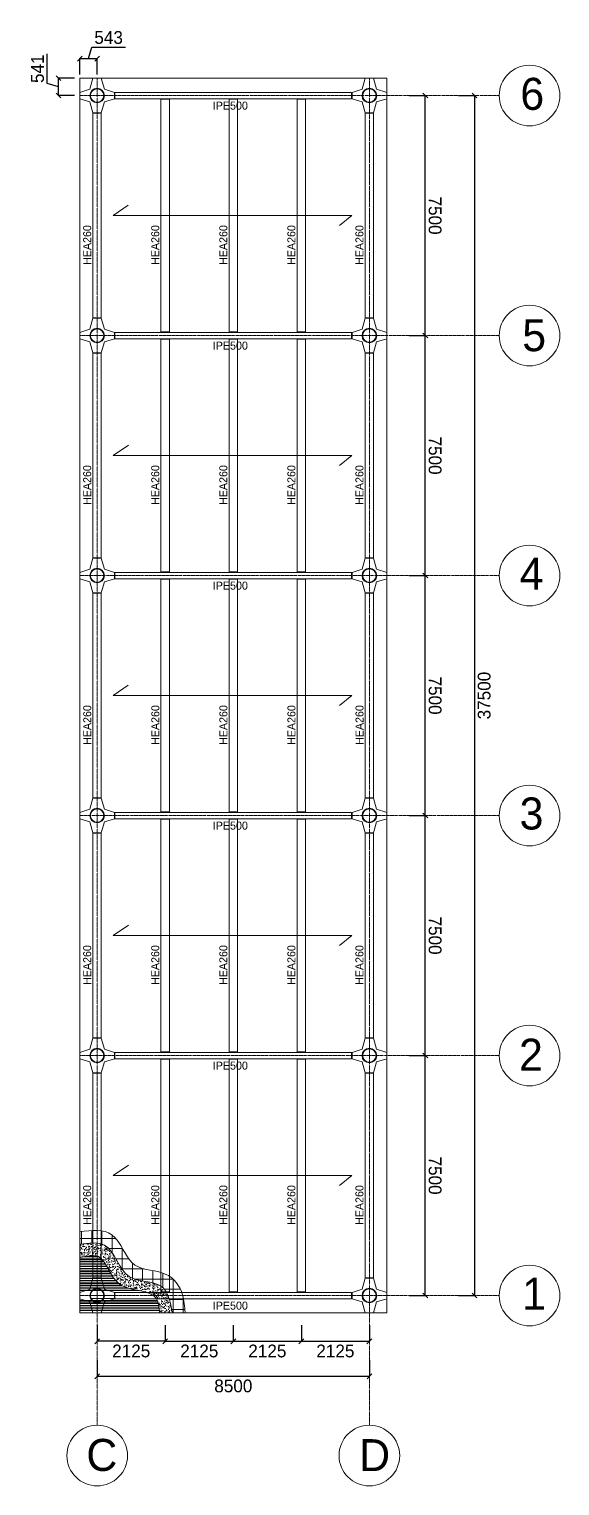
# Model space of a CAD drawing. Header units: millimetres. Extents: x -6949 to 549764, y -83146 to 127128.
# Drawn here: x 225732 to 242300, y -5194 to 40329 of the extents above; entities that cross this region are included whole.
import ezdxf

# ---------------------------------------------------------------- set-up
doc = ezdxf.new("R2010")
doc.units = ezdxf.units.MM
doc.linetypes.add('TRATTO-PUNTO', pattern=[1, 0.5, -0.25, 0, -0.25])
for name, color, linetype, lineweight in [('GRIGLIA', 6, 'Continuous', 9), ('griglie', 6, 'TRATTO-PUNTO', 9), ('piastra', 6, 'Continuous', 18), ('S-BEAM', 5, 'Continuous', 18), ('S-COLS', 7, 'Continuous', 18), ('solaio', 252, 'Continuous', 9), ('SOLAIOPIANTA', 7, 'Continuous', 5)]:
    doc.layers.add(name, color=color, linetype=linetype, lineweight=lineweight)
doc.layers.add('quote', color=7, linetype='Continuous', lineweight=5, true_color=0x383838)
doc.styles.get("Standard").update_dxf_attribs({"font": ''})
doc.styles.get('Standard').set_extended_font_data('Bahnschrift Light')
doc.dimstyles.new('Q 1_150', dxfattribs={"dimtxt": 400, "dimasz": 150, "dimexe": 0.18, "dimexo": 0.0625, "dimgap": 100, "dimtad": 2, "dimdec": 0, "dimzin": 0, "dimdsep": 46, "dimtxsty": 'Standard', "dimblk": 'OBLIQUE', "dimcen": 0, "dimadec": 0, "dimazin": 0, "dimtfac": 1, "dimtdec": 0, "dimtofl": 0, "dimtmove": 1, "dimatfit": 3, "dimfxl": 500, "dimfxlon": 1, "dimtolj": 1, "dimtzin": 0, "dimarcsym": 1})

# ---------------------------------------------------------------- blocks, each defined once
blk = doc.blocks.new('*U989')
at = {"true_color": 0xc7c8ca}
h = blk.add_hatch(color=9, dxfattribs=at)
h.dxf.hatch_style = 1
h.paths.add_polyline_path([(-229, 0, 1), (229, 0, 1)])
h.paths.add_polyline_path([(-209, 0, -1), (209, 0, -1)], flags=16)
h.paths.add_polyline_path([(-146, -100, -1), (-130, -100, -1)], flags=0)
h.paths.add_polyline_path([(-179, 0, -1), (-163, 0, -1)], flags=0)
h.paths.add_polyline_path([(-61, -162, -1), (-45, -162, -1)], flags=0)
h.paths.add_polyline_path([(-146, 100, -1), (-130, 100, -1)], flags=0)
h.paths.add_polyline_path([(45, -162, -1), (61, -162, -1)], flags=0)
h.paths.add_polyline_path([(-61, 162, -1), (-45, 162, -1)], flags=0)
h.paths.add_polyline_path([(130, -100, -1), (146, -100, -1)], flags=0)
h.paths.add_polyline_path([(45, 162, -1), (61, 162, -1)], flags=0)
h.paths.add_polyline_path([(163, 0, -1), (179, 0, -1)], flags=0)
h.paths.add_polyline_path([(130, 100, -1), (146, 100, -1)], flags=0)
blk = doc.blocks.new('*U990')
at = {"layer": 'piastra', "color": 0, "linetype": 'ByBlock', "lineweight": -2, "transparency": 16777216}
for p in [(0, 37500), (8500, 37500), (0, 30000), (8500, 30000), (0, 22500), (8500, 22500), (0, 15000), (8500, 15000), (0, 7500), (8500, 7500), (0, 0), (8500, 0)]:
    blk.add_blockref('*U989', p, dxfattribs=at)
blk = doc.blocks.new('_Oblique')
at = {"color": 0, "linetype": 'ByBlock', "lineweight": -2}
blk.add_line((-0.5, -0.5), (0.5, 0.5), dxfattribs=at)
blk = doc.blocks.new('*D991')
at = {"layer": 'Defpoints', "color": 0, "transparency": 16777216}
for p in [(227856, 8253), (238099, 8253), (227856, 753)]:
    blk.add_point(p, dxfattribs=at)
at = {"layer": 'quote', "color": 0, "lineweight": -2, "transparency": 16777216}
for p, q in [((237599, 8253), (238099, 8253)), ((238099, 753), (238099, 8253)), ((237599, 753), (238099, 753))]:
    blk.add_line(p, q, dxfattribs=at)
at = {"layer": 'quote', "color": 0, "lineweight": -2, "transparency": 16777216, "xscale": 150, "yscale": 150, "zscale": 150}
for p, rotation in [((238099, 8253), 90.0002797864099), ((238099, 753), 270.0002797864099)]:
    blk.add_blockref('_Oblique', p, dxfattribs=dict(at, rotation=rotation))
at = {"layer": 'quote', "color": 0, "transparency": 16777216, "insert": (238403, 4503), "char_height": 400, "attachment_point": 5, "rotation": 270.0003}
blk.add_mtext('\\A1;7500', dxfattribs=at)
blk = doc.blocks.new('*D992')
at = {"layer": 'Defpoints', "color": 0, "transparency": 16777216}
for p in [(236353, 15753), (238099, 15753), (227856, 8253)]:
    blk.add_point(p, dxfattribs=at)
at = {"layer": 'quote', "color": 0, "lineweight": -2, "transparency": 16777216}
for p, q in [((237599, 15753), (238099, 15753)), ((238099, 8253), (238099, 15753)), ((237599, 8253), (238099, 8253))]:
    blk.add_line(p, q, dxfattribs=at)
at = {"layer": 'quote', "color": 0, "lineweight": -2, "transparency": 16777216, "xscale": 150, "yscale": 150, "zscale": 150}
for p, rotation in [((238099, 15753), 90.0002797864099), ((238099, 8253), 270.0002797864099)]:
    blk.add_blockref('_Oblique', p, dxfattribs=dict(at, rotation=rotation))
at = {"layer": 'quote', "color": 0, "transparency": 16777216, "insert": (238403, 12003), "char_height": 400, "attachment_point": 5, "rotation": 270.0003}
blk.add_mtext('\\A1;7500', dxfattribs=at)
blk = doc.blocks.new('*D993')
at = {"layer": 'Defpoints', "color": 0, "transparency": 16777216}
for p in [(236353, 23253), (238099, 23253), (236353, 15753)]:
    blk.add_point(p, dxfattribs=at)
at = {"layer": 'quote', "color": 0, "lineweight": -2, "transparency": 16777216}
for p, q in [((237599, 23253), (238099, 23253)), ((238099, 15753), (238099, 23253)), ((237599, 15753), (238099, 15753))]:
    blk.add_line(p, q, dxfattribs=at)
at = {"layer": 'quote', "color": 0, "lineweight": -2, "transparency": 16777216, "xscale": 150, "yscale": 150, "zscale": 150}
for p, rotation in [((238099, 23253), 90.0002797864099), ((238099, 15753), 270.0002797864099)]:
    blk.add_blockref('_Oblique', p, dxfattribs=dict(at, rotation=rotation))
at = {"layer": 'quote', "color": 0, "transparency": 16777216, "insert": (238403, 19503), "char_height": 400, "attachment_point": 5, "rotation": 270.0003}
blk.add_mtext('\\A1;7500', dxfattribs=at)
blk = doc.blocks.new('*D994')
at = {"layer": 'Defpoints', "color": 0, "transparency": 16777216}
for p in [(236353, 30753), (238099, 30753), (236353, 23253)]:
    blk.add_point(p, dxfattribs=at)
at = {"layer": 'quote', "color": 0, "lineweight": -2, "transparency": 16777216}
for p, q in [((237599, 30753), (238099, 30753)), ((238099, 23253), (238099, 30753)), ((237599, 23253), (238099, 23253))]:
    blk.add_line(p, q, dxfattribs=at)
at = {"layer": 'quote', "color": 0, "lineweight": -2, "transparency": 16777216, "xscale": 150, "yscale": 150, "zscale": 150}
for p, rotation in [((238099, 30753), 90.0002797864099), ((238099, 23253), 270.0002797864099)]:
    blk.add_blockref('_Oblique', p, dxfattribs=dict(at, rotation=rotation))
at = {"layer": 'quote', "color": 0, "transparency": 16777216, "insert": (238403, 27003), "char_height": 400, "attachment_point": 5, "rotation": 270.0003}
blk.add_mtext('\\A1;7500', dxfattribs=at)
blk = doc.blocks.new('*D995')
at = {"layer": 'Defpoints', "color": 0, "transparency": 16777216}
for p in [(236353, 38253), (238099, 38253), (236353, 30753)]:
    blk.add_point(p, dxfattribs=at)
at = {"layer": 'quote', "color": 0, "lineweight": -2, "transparency": 16777216}
for p, q in [((237599, 38253), (238099, 38253)), ((238099, 30753), (238099, 38253)), ((237599, 30753), (238099, 30753))]:
    blk.add_line(p, q, dxfattribs=at)
at = {"layer": 'quote', "color": 0, "lineweight": -2, "transparency": 16777216, "xscale": 150, "yscale": 150, "zscale": 150}
for p, rotation in [((238099, 38253), 90.0002797864099), ((238099, 30753), 270.0002797864099)]:
    blk.add_blockref('_Oblique', p, dxfattribs=dict(at, rotation=rotation))
at = {"layer": 'quote', "color": 0, "transparency": 16777216, "insert": (238403, 34503), "char_height": 400, "attachment_point": 5, "rotation": 270.0003}
blk.add_mtext('\\A1;7500', dxfattribs=at)
blk = doc.blocks.new('*D996')
at = {"layer": 'Defpoints', "color": 0, "transparency": 16777216}
for p in [(226649, 38794), (227856, 38794), (227856, 38253)]:
    blk.add_point(p, dxfattribs=at)
at = {"layer": 'quote', "color": 0, "lineweight": -2, "transparency": 16777216}
for p, q in [((226296, 38629), (226297, 39553)), ((227149, 38794), (226649, 38794)), ((226649, 38253), (226649, 38794)), ((226649, 38524), (226296, 38629)), ((227149, 38253), (226649, 38253))]:
    blk.add_line(p, q, dxfattribs=at)
at = {"layer": 'quote', "color": 0, "lineweight": -2, "transparency": 16777216, "xscale": 150, "yscale": 150, "zscale": 150}
for p, rotation in [((226649, 38794), 89.99314995650232), ((226649, 38253), 269.9931499565023)]:
    blk.add_blockref('_Oblique', p, dxfattribs=dict(at, rotation=rotation))
at = {"layer": 'quote', "color": 0, "transparency": 16777216, "insert": (225994, 39091), "char_height": 400, "attachment_point": 5, "rotation": 89.9931}
blk.add_mtext('\\A1;541', dxfattribs=at)
blk = doc.blocks.new('*D997')
at = {"layer": 'Defpoints', "color": 0, "transparency": 16777216}
for p in [(227856, 39408), (227313, 38794), (227856, 38794)]:
    blk.add_point(p, dxfattribs=at)
at = {"layer": 'quote', "color": 0, "lineweight": -2, "transparency": 16777216}
for p, q in [((227584, 39408), (227691, 39762)), ((227691, 39762), (228736, 39762)), ((227313, 38908), (227313, 39408)), ((227313, 39408), (227856, 39408)), ((227856, 38908), (227856, 39408))]:
    blk.add_line(p, q, dxfattribs=at)
at = {"layer": 'quote', "color": 0, "lineweight": -2, "transparency": 16777216, "xscale": 150, "yscale": 150, "zscale": 150}
for p, rotation in [((227313, 39408), 179.9931499565014), ((227856, 39408), 359.9931499565013)]:
    blk.add_blockref('_Oblique', p, dxfattribs=dict(at, rotation=rotation))
at = {"layer": 'quote', "color": 0, "transparency": 16777216, "insert": (228213, 40066), "char_height": 400, "attachment_point": 5, "rotation": 359.9931}
blk.add_mtext('\\A1;543', dxfattribs=at)
blk = doc.blocks.new('*D998')
at = {"layer": 'Defpoints', "color": 0, "transparency": 16777216}
for p in [(236353, 38253), (236353, 753), (239634, 753)]:
    blk.add_point(p, dxfattribs=at)
at = {"layer": 'quote', "color": 0, "lineweight": -2, "transparency": 16777216}
for p, q in [((239134, 38253), (239634, 38253)), ((239634, 38253), (239634, 753)), ((239134, 753), (239634, 753))]:
    blk.add_line(p, q, dxfattribs=at)
at = {"layer": 'quote', "color": 0, "lineweight": -2, "transparency": 16777216, "xscale": 150, "yscale": 150, "zscale": 150}
for p, rotation in [((239634, 38253), 90), ((239634, 753), 270)]:
    blk.add_blockref('_Oblique', p, dxfattribs=dict(at, rotation=rotation))
at = {"layer": 'quote', "color": 0, "transparency": 16777216, "insert": (239938, 19503), "char_height": 400, "attachment_point": 5, "rotation": 90}
blk.add_mtext('\\A1;37500', dxfattribs=at)
blk = doc.blocks.new('*D1028')
at = {"layer": 'Defpoints', "color": 0, "transparency": 16777216}
for p in [(227856, 753), (229981, 753), (227856, -676)]:
    blk.add_point(p, dxfattribs=at)
at = {"layer": 'quote', "color": 0, "lineweight": -2, "transparency": 16777216}
for p, q in [((227856, -176), (227856, -677)), ((229981, -176), (229981, -677)), ((229981, -676), (227856, -676))]:
    blk.add_line(p, q, dxfattribs=at)
at = {"layer": 'quote', "color": 0, "lineweight": -2, "transparency": 16777216, "xscale": 150, "yscale": 150, "zscale": 150, "rotation": 180}
blk.add_blockref('_Oblique', (227856, -676), dxfattribs=at)
at = {"layer": 'quote', "color": 0, "lineweight": -2, "transparency": 16777216, "xscale": 150, "yscale": 150, "zscale": 150}
blk.add_blockref('_Oblique', (229981, -676), dxfattribs=at)
at = {"layer": 'quote', "color": 0, "transparency": 16777216, "insert": (228918, -981), "char_height": 400, "attachment_point": 5}
blk.add_mtext('\\A1;2125', dxfattribs=at)
blk = doc.blocks.new('*D1029')
at = {"layer": 'Defpoints', "color": 0, "transparency": 16777216}
for p in [(229981, 753), (232106, 753), (232106, -676)]:
    blk.add_point(p, dxfattribs=at)
at = {"layer": 'quote', "color": 0, "lineweight": -2, "transparency": 16777216}
for p, q in [((229981, -176), (229981, -677)), ((232106, -176), (232106, -677)), ((229981, -676), (232106, -676))]:
    blk.add_line(p, q, dxfattribs=at)
at = {"layer": 'quote', "color": 0, "lineweight": -2, "transparency": 16777216, "xscale": 150, "yscale": 150, "zscale": 150, "rotation": 180}
blk.add_blockref('_Oblique', (229981, -676), dxfattribs=at)
at = {"layer": 'quote', "color": 0, "lineweight": -2, "transparency": 16777216, "xscale": 150, "yscale": 150, "zscale": 150}
blk.add_blockref('_Oblique', (232106, -676), dxfattribs=at)
at = {"layer": 'quote', "color": 0, "transparency": 16777216, "insert": (231043, -981), "char_height": 400, "attachment_point": 5}
blk.add_mtext('\\A1;2125', dxfattribs=at)
blk = doc.blocks.new('*D1030')
at = {"layer": 'Defpoints', "color": 0, "transparency": 16777216}
for p in [(232106, 753), (234230, 868), (234230, -676)]:
    blk.add_point(p, dxfattribs=at)
at = {"layer": 'quote', "color": 0, "lineweight": -2, "transparency": 16777216}
for p, q in [((232106, -176), (232106, -677)), ((234230, -176), (234230, -677)), ((232106, -676), (234230, -676))]:
    blk.add_line(p, q, dxfattribs=at)
at = {"layer": 'quote', "color": 0, "lineweight": -2, "transparency": 16777216, "xscale": 150, "yscale": 150, "zscale": 150, "rotation": 180}
blk.add_blockref('_Oblique', (232106, -676), dxfattribs=at)
at = {"layer": 'quote', "color": 0, "lineweight": -2, "transparency": 16777216, "xscale": 150, "yscale": 150, "zscale": 150}
blk.add_blockref('_Oblique', (234230, -676), dxfattribs=at)
at = {"layer": 'quote', "color": 0, "transparency": 16777216, "insert": (233168, -981), "char_height": 400, "attachment_point": 5}
blk.add_mtext('\\A1;2125', dxfattribs=at)
blk = doc.blocks.new('*D1027')
at = {"layer": 'Defpoints', "color": 0, "transparency": 16777216}
for p in [(234230, 753), (236354, 868), (236354, -676)]:
    blk.add_point(p, dxfattribs=at)
at = {"layer": 'quote', "color": 0, "lineweight": -2, "transparency": 16777216}
for p, q in [((234230, -176), (234230, -677)), ((236354, -176), (236354, -677)), ((234230, -676), (236354, -676))]:
    blk.add_line(p, q, dxfattribs=at)
at = {"layer": 'quote', "color": 0, "lineweight": -2, "transparency": 16777216, "xscale": 150, "yscale": 150, "zscale": 150, "rotation": 180}
blk.add_blockref('_Oblique', (234230, -676), dxfattribs=at)
at = {"layer": 'quote', "color": 0, "lineweight": -2, "transparency": 16777216, "xscale": 150, "yscale": 150, "zscale": 150}
blk.add_blockref('_Oblique', (236354, -676), dxfattribs=at)
at = {"layer": 'quote', "color": 0, "transparency": 16777216, "insert": (235292, -981), "char_height": 400, "attachment_point": 5}
blk.add_mtext('\\A1;2125', dxfattribs=at)
blk = doc.blocks.new('*D1031')
at = {"layer": 'Defpoints', "color": 0, "transparency": 16777216}
for p in [(227856, 753), (236356, 753), (236356, -1769)]:
    blk.add_point(p, dxfattribs=at)
at = {"layer": 'quote', "color": 0, "lineweight": -2, "transparency": 16777216}
for p, q in [((227856, -1269), (227856, -1769)), ((236356, -1269), (236356, -1769)), ((227856, -1769), (236356, -1769))]:
    blk.add_line(p, q, dxfattribs=at)
at = {"layer": 'quote', "color": 0, "lineweight": -2, "transparency": 16777216, "xscale": 150, "yscale": 150, "zscale": 150, "rotation": 180}
blk.add_blockref('_Oblique', (227856, -1769), dxfattribs=at)
at = {"layer": 'quote', "color": 0, "lineweight": -2, "transparency": 16777216, "xscale": 150, "yscale": 150, "zscale": 150}
blk.add_blockref('_Oblique', (236356, -1769), dxfattribs=at)
at = {"layer": 'quote', "color": 0, "transparency": 16777216, "insert": (232106, -2073), "char_height": 400, "attachment_point": 5}
blk.add_mtext('\\A1;8500', dxfattribs=at)

msp = doc.modelspace()

# ---------------------------------------------------------------- hatches: boundary and pattern name
at = {"layer": 'quote'}
h = msp.add_hatch(dxfattribs=at)
h.set_pattern_fill('ANSI37', color=1, scale=100, angle=45)
h.set_pattern_definition([(90, (11784.95, -1.4), (-317.5, 0), []), (180, (11784.95, -1.4), (0, -317.5), [])])
edge = h.paths.add_edge_path()
edge.add_spline(control_points=[(230606.3, 210.6), (230576.5, 517.3), (230530.1, 993.9), (229907.3, 1583.1), (228830.7, 1471.6), (228506.5, 2878.9), (227687.5, 2793.5), (227312.8, 2754.4)], knot_values=[0, 0, 0, 0, 889.3101906, 1381.7425409, 2417.9306076, 3608.4326114, 4612.1329141, 4612.1329141, 4612.1329141, 4612.1329141], degree=3, periodic=0)
edge.add_line((227312.8, 2754.4), (227312.8, 2355.1))
edge.add_spline(control_points=[(227312.8, 2355.1), (227596.3, 2395.3), (228346.6, 2501.5), (228602.9, 1084.2), (229993.8, 1273.4), (230136.9, 550.2), (230204.4, 209.2)], knot_values=[0, 0, 0, 0, 768.4534435, 2033.2481783, 3052.9640461, 3962.9627011, 3962.9627011, 3962.9627011, 3962.9627011], degree=3, periodic=0)
edge.add_line((230204.4, 209.2), (230606.4, 209.2))
h = msp.add_hatch(dxfattribs=at)
h.set_pattern_fill('AR-CONC', color=0)
edge = h.paths.add_edge_path()
edge.add_spline(control_points=[(230204.4, 210.6), (230136.9, 551.6), (229993.8, 1274.8), (228602.9, 1085.6), (228346.6, 2502.9), (227596.3, 2396.7), (227312.8, 2356.5)], knot_values=[0, 0, 0, 0, 909.998655, 1929.7145228, 3194.5092575, 3962.9627011, 3962.9627011, 3962.9627011, 3962.9627011], degree=3, periodic=0)
edge.add_line((227312.8, 2356.5), (227312.7, 1930.8))
edge.add_spline(control_points=[(227312.7, 1930.8), (227509.9, 1983.1), (228100.5, 2139.9), (228331.7, 766.2), (229738.9, 1007.1), (229789.3, 375.8), (229802.4, 210.6)], knot_values=[0, 0, 0, 0, 542.8298595, 1625.8834055, 2902.4353593, 3354.7424606, 3354.7424606, 3354.7424606, 3354.7424606], degree=3, periodic=0)
edge.add_line((229802.4, 210.6), (230204.4, 210.6))

# ---------------------------------------------------------------- linework, layer by layer
at = {"layer": 'GRIGLIA'}
for centre in [(241353.4, 38253), (241353.4, 30753), (241353.4, 23253), (241353.4, 15752.9), (241353.4, 8252.9), (241353.4, 753), (227855.9, -4247), (236353.4, -4247)]:
    msp.add_circle(centre, 946.7, dxfattribs=at)
at = {"layer": 'griglie'}
for points in [[(227855.9, 38794), (227855.9, -3300.3)], [(236353.4, 38794), (236353.4, -3300.3)], [(227317.1, 38253), (240406.7, 38253)], [(227316.2, 30753), (240406.7, 30753)], [(227315.3, 23253), (240406.7, 23253)], [(227314.4, 15752.9), (240406.7, 15752.9)], [(227313.5, 8252.9), (240406.7, 8252.9)], [(227312.6, 753), (240406.7, 753)]]:
    msp.add_lwpolyline(points, dxfattribs=at)
at = {"layer": 'piastra'}
for points in [[(228394.5, 38152.8), (228394.5, 38352.8), (228080.7, 38449.9), (227983.5, 38793.8), (227721.9, 38794.2), (227626.4, 38449.9), (227312.5, 38352.8), (227312.5, 38152.8), (227626.4, 38055.6), (227723.7, 37711.3), (227983.5, 37711.7), (228080.7, 38055.6)], [(236894.5, 38152.8), (236894.5, 38352.8), (236580.7, 38449.9), (236483.5, 38793.8), (236221.9, 38794.2), (236126.4, 38449.9), (235812.5, 38352.8), (235812.5, 38152.8), (236126.4, 38055.6), (236223.7, 37711.3), (236483.5, 37711.7), (236580.7, 38055.6)], [(228394.5, 30652.8), (228394.5, 30852.8), (228080.7, 30949.9), (227983.5, 31293.8), (227721.9, 31294.2), (227626.4, 30949.9), (227312.5, 30852.8), (227312.5, 30652.8), (227626.4, 30555.6), (227723.7, 30211.3), (227983.5, 30211.7), (228080.7, 30555.6)], [(236894.5, 30652.8), (236894.5, 30852.8), (236580.7, 30949.9), (236483.5, 31293.8), (236221.9, 31294.2), (236126.4, 30949.9), (235812.5, 30852.8), (235812.5, 30652.8), (236126.4, 30555.6), (236223.7, 30211.3), (236483.5, 30211.7), (236580.7, 30555.6)], [(228394.5, 23152.8), (228394.5, 23352.8), (228080.7, 23449.9), (227983.5, 23793.8), (227721.9, 23794.2), (227626.4, 23449.9), (227312.5, 23352.8), (227312.5, 23152.8), (227626.4, 23055.6), (227723.7, 22711.3), (227983.5, 22711.7), (228080.7, 23055.6)], [(236894.5, 23152.8), (236894.5, 23352.8), (236580.7, 23449.9), (236483.5, 23793.8), (236221.9, 23794.2), (236126.4, 23449.9), (235812.5, 23352.8), (235812.5, 23152.8), (236126.4, 23055.6), (236223.7, 22711.3), (236483.5, 22711.7), (236580.7, 23055.6)], [(228394.5, 15652.8), (228394.5, 15852.8), (228080.7, 15949.9), (227983.5, 16293.8), (227721.9, 16294.2), (227626.4, 15949.9), (227312.5, 15852.8), (227312.5, 15652.8), (227626.4, 15555.6), (227723.7, 15211.3), (227983.5, 15211.7), (228080.7, 15555.6)], [(236894.5, 15652.8), (236894.5, 15852.8), (236580.7, 15949.9), (236483.5, 16293.8), (236221.9, 16294.2), (236126.4, 15949.9), (235812.5, 15852.8), (235812.5, 15652.8), (236126.4, 15555.6), (236223.7, 15211.3), (236483.5, 15211.7), (236580.7, 15555.6)], [(228394.5, 8152.8), (228394.5, 8352.8), (228080.7, 8449.9), (227983.5, 8793.8), (227721.9, 8794.2), (227626.4, 8449.9), (227312.5, 8352.8), (227312.5, 8152.8), (227626.4, 8055.6), (227723.7, 7711.3), (227983.5, 7711.7), (228080.7, 8055.6)], [(236894.5, 8152.8), (236894.5, 8352.8), (236580.7, 8449.9), (236483.5, 8793.8), (236221.9, 8794.2), (236126.4, 8449.9), (235812.5, 8352.8), (235812.5, 8152.8), (236126.4, 8055.6), (236223.7, 7711.3), (236483.5, 7711.7), (236580.7, 8055.6)], [(228394.5, 652.8), (228394.5, 852.8), (228080.7, 949.9), (227983.5, 1293.8), (227721.9, 1294.2), (227626.4, 949.9), (227312.5, 852.8), (227312.5, 652.8), (227626.4, 555.6), (227723.7, 211.3), (227983.5, 211.7), (228080.7, 555.6)], [(236894.5, 652.8), (236894.5, 852.8), (236580.7, 949.9), (236483.5, 1293.8), (236221.9, 1294.2), (236126.4, 949.9), (235812.5, 852.8), (235812.5, 652.8), (236126.4, 555.6), (236223.7, 211.3), (236483.5, 211.7), (236580.7, 555.6)]]:
    msp.add_lwpolyline(points, close=True, dxfattribs=at)
at = {"layer": 'quote'}
for points in [[(235423.6, 34196.2), (235808.7, 34503), (228354.2, 34503), (228826.4, 34829.2)], [(235426, 26696.2), (235811.2, 27003), (228356.7, 27003), (228828.8, 27329.2)], [(235423.6, 19196.2), (235808.7, 19503), (228354.2, 19503), (228826.4, 19829.2)], [(235426, 11696.1), (235811.1, 12003), (228356.7, 12003), (228828.8, 12329.1)], [(235426, 4196.1), (235811.2, 4503), (228356.7, 4503), (228828.8, 4829.1)], [(227659.5, 752.8), (228409.5, 752.8)], [(227659.5, 657.8), (228409.5, 657.8)]]:
    msp.add_lwpolyline(points, dxfattribs=at)
at = {"layer": 'S-BEAM'}
for points in [[(228409.5, 38352.8), (235797.5, 38352.8), (235797.5, 38152.8), (228409.5, 38152.8)], [(230108.5, 38137.8), (229846.9, 38137.8), (229846.9, 30867.8), (230108.5, 30867.8)], [(232233.5, 38137.8), (231971.9, 38137.8), (231971.9, 30867.8), (232233.5, 30867.8)], [(234358.5, 38137.8), (234096.9, 38137.8), (234096.9, 30867.8), (234358.5, 30867.8)], [(227983.5, 37701.7), (227721.9, 37701.7), (227721.9, 31304.2), (227983.5, 31304.2)], [(236483.5, 37701.7), (236221.9, 37701.7), (236221.9, 31304.2), (236483.5, 31304.2)], [(228409.5, 30852.8), (235797.5, 30852.8), (235797.5, 30652.8), (228409.5, 30652.8)], [(230108.5, 30637.8), (229846.9, 30637.8), (229846.9, 23367.8), (230108.5, 23367.8)], [(232233.5, 30637.8), (231971.9, 30637.8), (231971.9, 23367.8), (232233.5, 23367.8)], [(234358.5, 30637.8), (234096.9, 30637.8), (234096.9, 23367.8), (234358.5, 23367.8)], [(227983.5, 30201.7), (227721.9, 30201.7), (227721.9, 23804.2), (227983.5, 23804.2)], [(236483.5, 30201.7), (236221.9, 30201.7), (236221.9, 23804.2), (236483.5, 23804.2)], [(228409.5, 23352.8), (235797.5, 23352.8), (235797.5, 23152.8), (228409.5, 23152.8)], [(230108.5, 23137.8), (229846.9, 23137.8), (229846.9, 15867.8), (230108.5, 15867.8)], [(232233.5, 23137.8), (231971.9, 23137.8), (231971.9, 15867.8), (232233.5, 15867.8)], [(234358.5, 23137.8), (234096.9, 23137.8), (234096.9, 15867.8), (234358.5, 15867.8)], [(227983.5, 22701.7), (227721.9, 22701.7), (227721.9, 16304.2), (227983.5, 16304.2)], [(236483.5, 22701.7), (236221.9, 22701.7), (236221.9, 16304.2), (236483.5, 16304.2)], [(228409.5, 15852.8), (235797.5, 15852.8), (235797.5, 15652.8), (228409.5, 15652.8)], [(230108.5, 15637.8), (229846.9, 15637.8), (229846.9, 8367.8), (230108.5, 8367.8)], [(232233.5, 15637.8), (231971.9, 15637.8), (231971.9, 8367.8), (232233.5, 8367.8)], [(234358.5, 15637.8), (234096.9, 15637.8), (234096.9, 8367.8), (234358.5, 8367.8)], [(227983.5, 15201.7), (227721.9, 15201.7), (227721.9, 8804.2), (227983.5, 8804.2)], [(236483.5, 15201.7), (236221.9, 15201.7), (236221.9, 8804.2), (236483.5, 8804.2)], [(228409.5, 8352.8), (235797.5, 8352.8), (235797.5, 8152.8), (228409.5, 8152.8)], [(230108.5, 8137.8), (229846.9, 8137.8), (229846.9, 867.8), (230108.5, 867.8)], [(232233.5, 8137.8), (231971.9, 8137.8), (231971.9, 867.8), (232233.5, 867.8)], [(234358.5, 8137.8), (234096.9, 8137.8), (234096.9, 867.8), (234358.5, 867.8)], [(227983.5, 7701.7), (227721.9, 7701.7), (227721.9, 1304.2), (227983.5, 1304.2)], [(236483.5, 7701.7), (236221.9, 7701.7), (236221.9, 1304.2), (236483.5, 1304.2)], [(228409.5, 852.8), (235797.5, 852.8), (235797.5, 652.8), (228409.5, 652.8)]]:
    msp.add_lwpolyline(points, close=True, dxfattribs=at)
at = {"layer": 'S-COLS'}
for centre, radius in [((227853.4, 38253), 228.5), ((227853.4, 38253), 208.5), ((236353.4, 38253), 228.5), ((236353.4, 38253), 208.5), ((227853.4, 30753), 228.5), ((227853.4, 30753), 208.5), ((236353.4, 30753), 228.5), ((236353.4, 30753), 208.5), ((227853.4, 23253), 228.5), ((227853.4, 23253), 208.5), ((236353.4, 23253), 228.5), ((236353.4, 23253), 208.5), ((227853.4, 15753), 228.5), ((227853.4, 15753), 208.5), ((236353.4, 15753), 228.5), ((236353.4, 15753), 208.5), ((227853.4, 8253), 228.5), ((227853.4, 8253), 208.5), ((236353.4, 8253), 228.5), ((236353.4, 8253), 208.5), ((227853.4, 753), 228.5), ((227853.4, 753), 208.5), ((236353.4, 753), 228.5), ((236353.4, 753), 208.5)]:
    msp.add_circle(centre, radius, dxfattribs=at)
for points in [[(227312.8, 2754.4), (228311.5, 2653.7), (229034.3, 1707.8), (230025.4, 1405.4), (230388.5, 1072.8), (230606.3, 210.6)], [(227312.8, 2356.5), (228080.7, 2327), (228869.6, 1338.4), (229846.9, 1047.4), (230204.4, 210.6)], [(227312.7, 1930.8), (227852.9, 1984.6), (228525.5, 1135.7), (229707.1, 652.8), (229802.4, 210.6)]]:
    msp.add_spline(points, degree=3, dxfattribs=at)
at = {"layer": 'solaio'}
msp.add_lwpolyline([(227312.5, 38794), (236894.5, 38792.8), (236894.5, 210.6), (227312.5, 210.6), (227317.1, 38794)], dxfattribs=at)
at = {"layer": 'SOLAIOPIANTA'}
for points in [[(227312.7, 1898), (227988.1, 1898.1)], [(227312.7, 1884.5), (228001.6, 1884.6)], [(227312.7, 1823), (228054.1, 1823.1)], [(227423, 1959.5), (227907.5, 1959.5)], [(227479.4, 1973), (227881.4, 1973)], [(227312.6, 1448), (228278.2, 1448.1)], [(227312.6, 1434.5), (228286.1, 1434.6)], [(227312.6, 1373), (228323.7, 1373.1)], [(227312.7, 1809.5), (228064.2, 1809.6)], [(227312.7, 1748), (228106.2, 1748.1)], [(227312.7, 1734.5), (228114.8, 1734.6)], [(227312.7, 1673), (228151.7, 1673.1)], [(227312.7, 1659.5), (228159.5, 1659.6)], [(227312.7, 1598), (228194.1, 1598.1)], [(227312.7, 1584.5), (228201.6, 1584.6)], [(227312.7, 1523), (228235.7, 1523.1)], [(227312.7, 1509.5), (228243.2, 1509.6)], [(227312.5, 1223), (228434.3, 1223.2)], [(227312.5, 1209.5), (228446.4, 1209.7)], [(227312.5, 1148), (228510.2, 1148.2)], [(227312.5, 1134.5), (228526.7, 1134.7)], [(227312.5, 1073), (228619.8, 1073.2)], [(227312.5, 1059.5), (228645.2, 1059.7)], [(227312.6, 1359.5), (228332.4, 1359.6)], [(227312.6, 1298), (228374.5, 1298.2)], [(227312.6, 1284.5), (228384.4, 1284.7)], [(227312.6, 998), (228796.6, 998.2)], [(227312.6, 984.5), (228840.3, 984.7)], [(227312.6, 923), (229102.8, 923.3)], [(227312.6, 909.5), (229169.3, 909.8)], [(227312.6, 596.4), (229735.8, 596.1)], [(227312.6, 582.9), (229741.2, 582.6)], [(227312.6, 521.4), (229760.6, 521.1)], [(227312.6, 507.9), (229764, 507.6)], [(227312.5, 446.4), (229776.7, 446.1)], [(227312.5, 432.9), (229779, 432.6)], [(227312.5, 371.4), (229787.5, 371.1)], [(227312.5, 357.9), (229789.1, 357.6)], [(227312.5, 296.4), (229795.3, 296.1)], [(227312.5, 282.9), (229796.5, 282.6)]]:
    msp.add_lwpolyline(points, dxfattribs=at)

# ---------------------------------------------------------------- block references
at = {"layer": 'piastra'}
msp.add_blockref('*U990', (227853.4, 753), dxfattribs=at)

# ---------------------------------------------------------------- texts
at = {"layer": 'quote', "attachment_point": 1}
for s, width, insert, char_height in [('{\\fBahnschrift Light|b0|i0|c0|p34;6}', 642.137, (241066.8, 38806.6), 1000), ('IPE500', 854.219, (231464.3, 38064.1), 250), ('{\\fBahnschrift Light|b0|i0|c0|p34;5}', 642.137, (241126.6, 31264.8), 1000), ('IPE500', 854.219, (231464.3, 30564.1), 250), ('{\\fBahnschrift Light|b0|i0|c0|p34;4}', 642.137, (241044.2, 23817.6), 1000), ('IPE500', 854.219, (231464.3, 23064.1), 250), ('{\\fBahnschrift Light|b0|i0|c0|p34;3}', 642.137, (241044.2, 16317.6), 1000), ('IPE500', 854.219, (231464.3, 15564.1), 250), ('{\\fBahnschrift Light|b0|i0|c0|p34;2}', 642.137, (241025.9, 8780.6), 1000), ('IPE500', 854.219, (231464.2, 8064.3), 250), ('{\\fBahnschrift Light|b0|i0|c0|p34;1}', 642.137, (241126.1, 1312.2), 1000), ('IPE500', 854.219, (231464.3, 564.1), 250), ('{\\fBahnschrift Light|b0|i0|c0|p34;C}', 642.137, (227517.5, -3727.3), 1000), ('{\\fBahnschrift Light|b0|i0|c0|p34;D}', 642.137, (236034.9, -3734.1), 1000)]:
    msp.add_mtext_dynamic_manual_height_columns(s, width=width, gutter_width=1, heights=[0], dxfattribs=dict(at, insert=insert, char_height=char_height))
at = {"layer": 'quote', "char_height": 250, "attachment_point": 1, "rotation": 90}
for insert in [(227418.3, 32959.6), (229543.3, 32959.6), (231668.3, 32959.6), (233793.3, 32959.6), (235918.3, 32959.6), (227418.3, 25459.6), (229543.3, 25459.6), (231668.3, 25459.6), (233793.3, 25459.6), (235918.3, 25459.6), (227420.7, 17959.5), (229545.7, 17959.5), (231670.7, 17959.5), (233795.7, 17959.5), (235920.7, 17959.5), (227418.3, 10459.5), (229543.3, 10459.5), (231668.3, 10459.5), (233793.3, 10459.5), (235918.3, 10459.5), (227418.3, 2959.6), (229543.3, 2959.6), (231668.3, 2959.6), (233793.3, 2959.6), (235918.3, 2959.6)]:
    msp.add_mtext_dynamic_manual_height_columns('HEA260', width=854.219, gutter_width=1, heights=[0], dxfattribs=dict(at, insert=insert))

# ---------------------------------------------------------------- dimensions: what is measured, and where the dimension line sits
at = {"layer": 'quote'}
for p1, p2, distance, picture, middle in [((227312.5189, 38793.9842), (227855.9818, 38793.9193), 614.1596, '*D997', (227790.6944, 40066.5198)), ((227855.9, 38253), (227856, 38793.9), 1207.2, '*D996', (225994.4, 38729.3)), ((236353.4, 38253), (236353.4, 753), 3280.1, '*D998', (239938.1, 19503)), ((227855.9, 753), (227855.9, 8252.9), -10242.9, '*D991', (238403.4, 4503)), ((229980.7, 753), (227855.9, 753), 1429.4, '*D1028', (228918.3, -980.6))]:
    dim = msp.add_aligned_dim(p1=p1, p2=p2, distance=distance, dimstyle='Q 1_150', dxfattribs=at)
    dim.commit()
    dim.dimension.update_dxf_attribs({"geometry": picture, "text_midpoint": middle})
for base, p1, p2, picture, middle in [((238098.7, 38253), (236353.4, 30753), (236353.4, 38253), '*D995', (238403.2, 34503)), ((238098.7, 30753), (236353.4, 23253), (236353.4, 30753), '*D994', (238403.3, 27003)), ((238098.8, 23253), (236353.4, 15753), (236353.4, 23253), '*D993', (238403.3, 19503)), ((238098.8, 15753), (227855.9, 8252.9), (236353.4, 15753), '*D992', (238403.3, 12003))]:
    dim = msp.add_linear_dim(base=base, p1=p1, p2=p2, angle=270.00028, dimstyle='Q 1_150', dxfattribs=at)
    dim.commit()
    dim.dimension.update_dxf_attribs({"geometry": picture, "text_midpoint": middle})
for base, p1, p2, picture, middle in [((236355.9, -1768.6), (227855.9, 753), (236355.9, 753), '*D1031', (232105.9, -2073.1)), ((232106, -676.5), (229980.7, 753), (232106, 752.8), '*D1029', (231043.4, -980.6))]:
    dim = msp.add_linear_dim(base=base, p1=p1, p2=p2, dimstyle='Q 1_150', dxfattribs=at)
    dim.commit()
    dim.dimension.update_dxf_attribs({"geometry": picture, "text_midpoint": middle})
for base, p1, p2, picture, middle in [((234230.2, -676.5), (232106, 752.8), (234230.2, 867.8), '*D1030', (233168.1, -980.6)), ((236354.4, -676.5), (234230.2, 752.8), (236354.4, 867.8), '*D1027', (235292.3, -980.6))]:
    dim = msp.add_linear_dim(base=base, p1=p1, p2=p2, text='2125', dimstyle='Q 1_150', dxfattribs=at)
    dim.commit()
    dim.dimension.update_dxf_attribs({"geometry": picture, "text_midpoint": middle})

doc.saveas('drawing.dxf')
